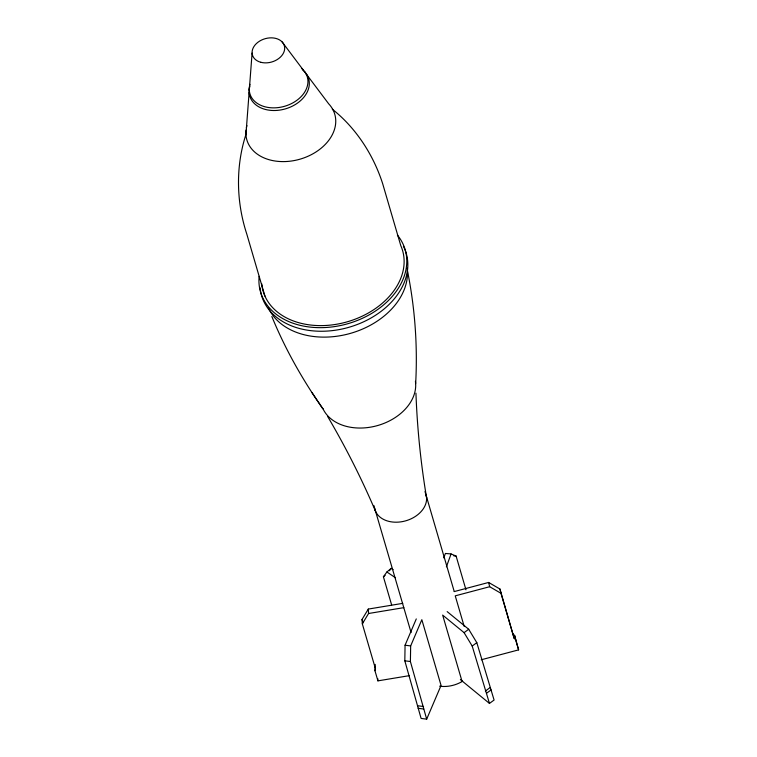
<?xml version="1.0" encoding="UTF-8"?>
<svg xmlns="http://www.w3.org/2000/svg" width="757" height="757" viewBox="0 0 757 757"><rect width="100%" height="100%" fill="white"/><g stroke="black" fill="none" stroke-linecap="round" stroke-linejoin="round"><path stroke-width="1.14" d="M426.683 719.15L410.398 661.523L410.663 645.929L421.838 619.709L441.057 685.435L426.683 719.15L421.1 718.44L404.815 660.814L405.071 645.21L416.284 618.914M415.659 383.61C417.732 345.779 414.95 307.702 407.417 270.571M245.93 134.538L249.119 92.373M249.28 90.187L252.09 53.066M375.207 664.409L374.952 670.73L377.923 680.865L409.14 675.689M374.952 670.73L375.481 668.838L362.329 623.853L362.054 619.425L368.299 609.073L402.762 603.357M246.451 132.929C235.503 165.537 236.089 201.504 246.81 234.131L264.941 296.11M443.782 557.871L445.39 553.452L451.058 553.944L456.111 556.073L465.971 589.807M446.393 566.823L451.058 553.944M362.329 623.853L368.564 613.501L368.299 609.073M391.634 604.919L383.411 576.796L386.884 571.989L391.18 568.356L393.11 569.661M389.439 570.769L391.18 568.356M383.411 576.796L385.133 575.348M461.874 680.817L442.656 615.091L464.088 632.653L468.706 629.266L476.815 642.665L494.084 700.036L489.467 703.423L460.379 679.587M489.467 703.423L472.198 646.052L476.815 642.665M485.36 691.046L489.978 687.659M486.505 693.289L491.113 689.901M454.2 591.586L488.634 582.455L499.951 589.031L514.126 638.283L515.649 639.731L518.611 649.875L481.253 659.773M514.126 638.283L500.973 593.299L489.665 586.722L455.241 595.844L464.192 626.436M368.564 613.501L403.812 607.653M453.84 555.875L456.111 556.073M405.071 645.21L410.663 645.929M404.815 660.814L410.398 661.523M417.968 705.798L423.551 706.508M418.138 708.297L423.721 709.016M386.884 571.989L395.514 577.78M332.304 109.178C356.064 128.018 373.409 154.882 382.654 183.639L400.784 245.628A72.625 52.943 -16.3 0 1 346.157 322.122A72.625 52.943 -16.3 0 1 261.752 283.828M447.169 611.618L468.706 629.266M513.104 634.025L514.618 635.473L518.611 649.875M282.106 41.909L303.32 70.108M304.569 71.764L328.661 103.794A45.789 33.374 -16.3 0 1 301.598 158.696A45.789 33.374 -16.3 0 1 246.044 130.072M271.839 316.483C285.181 349.109 302.658 379.938 322.879 408.78L317.845 401.257M311.912 392.467L317.268 400.453M464.088 632.653L472.198 646.052M327.753 416.662C345.703 447.169 361.695 478.831 375.586 511.391M424.999 491.558L454.191 591.378M373.873 505.534L411.098 632.587M362.054 619.425L363.038 622.803M514.618 635.473L515.649 639.731M499.951 589.031L500.973 593.299M488.634 582.455L489.665 586.722M426.588 497.813C420.788 463.208 417.221 428.235 415.943 393.176M377.781 678.651L377.923 680.865M301.854 68.717A29.911 21.802 -16.3 0 1 285.02 106.16A29.911 21.802 -16.3 0 1 249.933 84.32M415.413 381.31A48.476 35.342 -16.3 0 1 378.027 425.425A48.476 35.342 -16.3 0 1 322.794 408.345M426.077 494.794A26.627 19.408 -16.3 0 1 405.08 521.005A26.627 19.408 -16.3 0 1 374.658 508.496M303.055 70.335A30.687 22.369 -16.3 0 1 285.786 108.762A30.687 22.369 -16.3 0 1 249.782 86.355M246.394 127.81A45.789 33.374 -16.3 0 1 246.924 125.558M397.406 235.115A75.34 54.92 -16.3 0 1 348.797 323.428A75.34 54.92 -16.3 0 1 259.131 276.352M403.415 246.28A75.34 54.92 -16.3 0 1 349.091 327.242A75.34 54.92 -16.3 0 1 260.134 287.821M407.209 268.262A72.625 52.943 -16.3 0 1 350.283 333.421A72.625 52.943 -16.3 0 1 268.3 307.626M462.612 681.224A26.627 19.408 -16.3 0 1 439.647 686.183M260.881 62.301A16.616 12.112 -16.3 0 0 284.67 47.663A16.616 12.112 -16.3 0 0 259.585 41.124A16.616 12.112 -16.3 0 0 260.881 62.301"/></g></svg>
